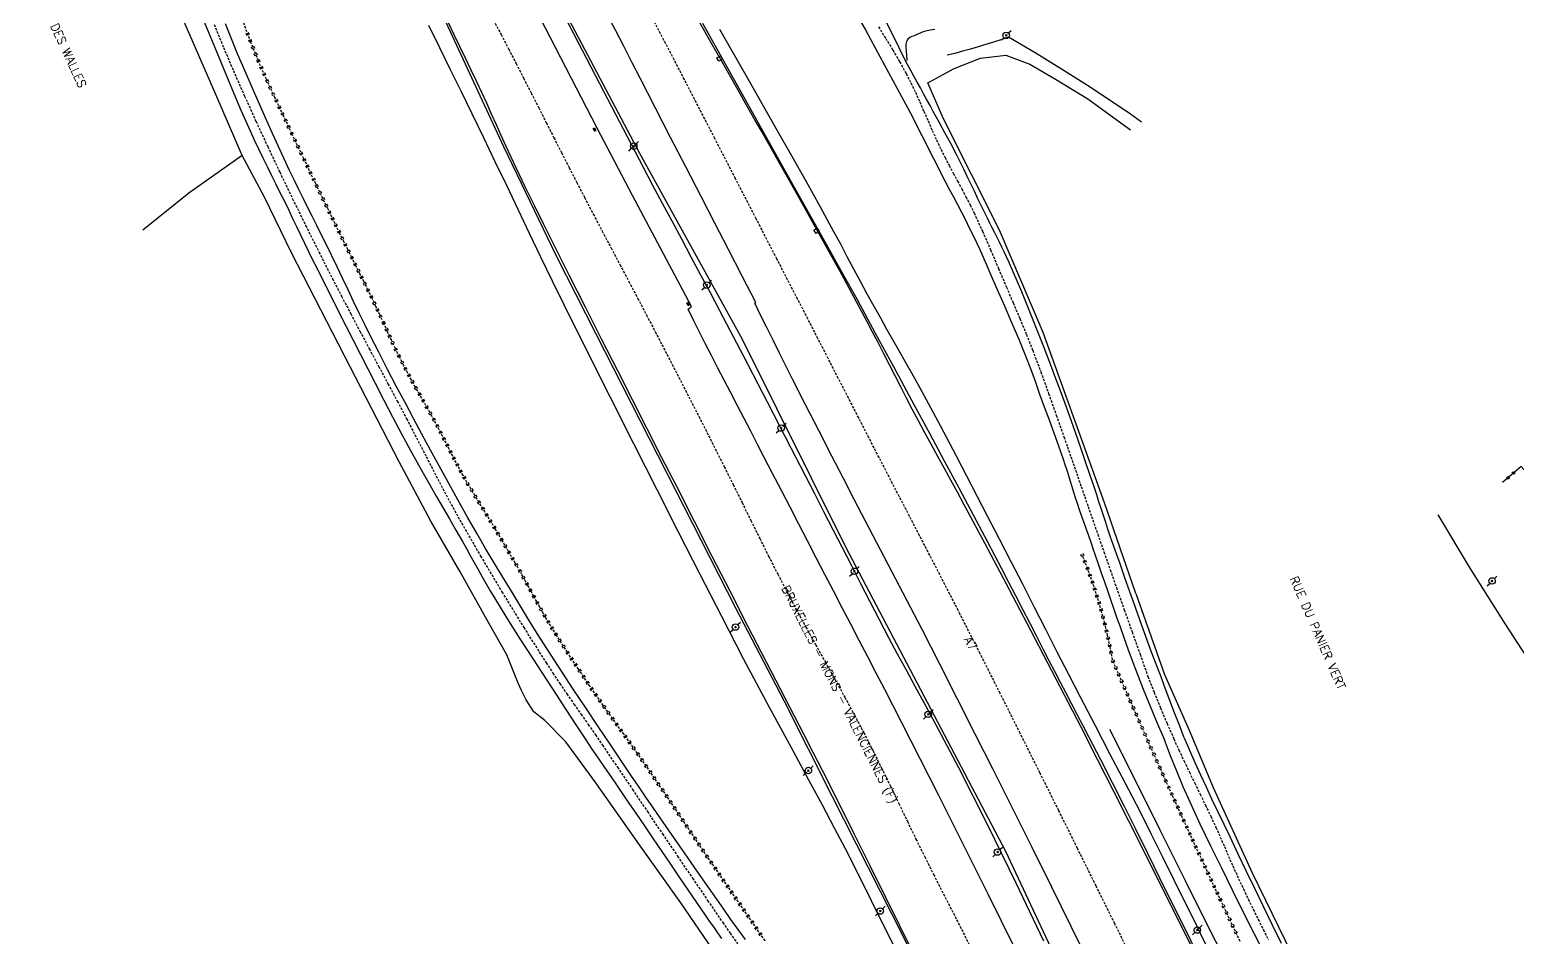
# Model space of a CAD drawing. Header units: millimetres. Extents: x 145000 to 146001, y 142000 to 143001.
# Drawn here: x 145044.3 to 145351.7, y 142352.8 to 142540.2 of the extents above; entities that cross this region are included whole.
import ezdxf
from ezdxf.enums import TextEntityAlignment as Align

# ---------------------------------------------------------------- set-up
doc = ezdxf.new("R2010")
doc.units = ezdxf.units.MM
doc.linetypes.add('DASHED', pattern=[0.75, 0.5, -0.25])
doc.layers.get('0').update_dxf_attribs({"linetype": 'CONTINUOUS'})
for name, color, linetype in [('W0001', 6, 'DASHED'), ('W0008', 7, 'CONTINUOUS'), ('W0010', 4, 'CONTINUOUS'), ('W0071', 7, 'CONTINUOUS'), ('W0211', 2, 'CONTINUOUS'), ('W0220', 5, 'DASHED'), ('W0300', 7, 'CONTINUOUS'), ('W0323', 7, 'CONTINUOUS'), ('W0330', 7, 'CONTINUOUS'), ('W0401', 7, 'CONTINUOUS'), ('W0402', 7, 'CONTINUOUS'), ('W0473', 7, 'CONTINUOUS'), ('W0989', 7, 'CONTINUOUS'), ('W0990', 7, 'CONTINUOUS')]:
    doc.layers.add(name, color=color, linetype=linetype)
doc.styles.get("Standard").update_dxf_attribs({"font": 'romans.shx', "width": 0.85})

# ---------------------------------------------------------------- blocks, each defined once
blk = doc.blocks.new('T473')
for p, q in [((-0.166667, 0.166667), (0.166667, -0.166667)), ((-0.166667, -0.166667), (0.166667, 0.166667)), ((0.500001, 0.500001), (1.000002, 1.000002)), ((-1.000002, -1.000002), (-0.500001, -0.500001))]:
    blk.add_line(p, q)
blk.add_ellipse((0, 0), major_axis=(0.471405, 0.471405), ratio=1, start_param=5.4977871438, end_param=11.780972451)
blk = doc.blocks.new('T401')
for p, q in [((-0.3, 0.3), (0, 0.3)), ((-0.3, -0.25), (-0.3, 0.3)), ((-0.3, 0.15), (0, 0.15)), ((-0.3, 0), (0, 0)), ((0, 0.3), (0, -0.25)), ((-0.3, -0.15), (0, -0.15)), ((-0.3, -0.25), (-0.3, -0.3)), ((-0.3, -0.3), (0, -0.3)), ((0, -0.3), (0, -0.25))]:
    blk.add_line(p, q)
blk = doc.blocks.new('t323o')
at = {"color": 0, "linetype": 'Continuous'}
for radius in [0.25, 0.15]:
    blk.add_circle((0, 0), radius, dxfattribs=at)
blk = doc.blocks.new('t220o')
at = {"color": 0, "linetype": 'Continuous'}
for p, q in [((-0.25, 0.25), (0.25, 0.25)), ((-0.25, -0.25), (0.25, -0.25))]:
    blk.add_line(p, q, dxfattribs=at)

msp = doc.modelspace()

# ---------------------------------------------------------------- linework, layer by layer
at = {"layer": 'W0001'}
for points in [[(145082.38, 142541.31), (145084.33, 142536.55), (145086.35, 142531.8), (145088.66, 142526.54), (145091.04, 142521.29), (145093.47, 142516.08), (145095.93, 142510.87), (145098.59, 142505.34), (145101.3, 142499.82), (145104.05, 142494.32), (145106.83, 142488.85), (145108.71, 142485.21), (145110.61, 142481.58), (145112.52, 142477.96), (145114.45, 142474.35), (145116.38, 142470.74), (145118.31, 142467.13), (145120.24, 142463.52), (145122.16, 142459.9), (145123.53, 142457.28), (145124.88, 142454.66), (145126.23, 142452.03), (145127.58, 142449.41), (145128.94, 142446.79), (145130.32, 142444.18), (145131.72, 142441.58), (145133.16, 142438.99), (145137.46, 142431.52), (145141.87, 142424.12), (145146.38, 142416.77), (145151, 142409.49), (145152.41, 142407.34), (145153.84, 142405.2), (145155.29, 142403.07), (145156.76, 142400.95), (145158.24, 142398.84), (145159.71, 142396.73), (145161.18, 142394.61), (145162.64, 142392.49), (145165.75, 142387.91), (145168.85, 142383.33), (145171.95, 142378.74), (145175.05, 142374.15), (145178.15, 142369.57), (145181.26, 142364.99), (145184.38, 142360.41), (145187.51, 142355.85), (145189.04, 142353.65), (145190.57, 142351.46)], [(145140.13, 142542.23), (145141.68, 142539.25), (145143.24, 142536.26), (145144.78, 142533.27), (145146.32, 142530.27), (145147.9, 142527.19), (145149.47, 142524.11), (145151.04, 142521.02), (145152.61, 142517.94), (145154.18, 142514.86), (145155.76, 142511.77), (145157.34, 142508.7), (145158.93, 142505.62), (145160.75, 142502.14), (145162.57, 142498.66), (145164.41, 142495.19), (145166.25, 142491.72), (145168.09, 142488.25), (145169.92, 142484.78), (145171.75, 142481.31), (145173.57, 142477.83), (145176.69, 142471.8), (145179.8, 142465.76), (145182.89, 142459.72), (145185.96, 142453.67), (145187.82, 142449.98), (145189.66, 142446.29), (145191.49, 142442.59), (145193.31, 142438.89), (145195.14, 142435.19), (145196.99, 142431.5), (145198.86, 142427.82), (145200.76, 142424.15), (145202.7, 142420.49), (145204.68, 142416.85), (145206.69, 142413.23), (145208.71, 142409.62), (145210.73, 142406), (145212.74, 142402.37), (145214.71, 142398.73), (145216.64, 142395.07), (145218.5, 142391.43), (145220.32, 142387.78), (145222.12, 142384.11), (145223.89, 142380.43), (145225.66, 142376.75), (145227.44, 142373.07), (145229.25, 142369.41), (145231.08, 142365.76), (145246.08, 142336.35)], [(145280.74, 142331.09), (145268.53, 142355.59), (145264.69, 142363.37), (145260.83, 142371.15), (145256.97, 142378.93), (145253.09, 142386.69), (145248.98, 142394.93), (145244.85, 142403.15), (145240.71, 142411.37), (145236.54, 142419.58), (145234.47, 142423.62), (145232.38, 142427.67), (145230.29, 142431.7), (145228.2, 142435.74), (145226.1, 142439.77), (145224, 142443.81), (145221.9, 142447.84), (145219.82, 142451.88), (145217.71, 142455.97), (145215.6, 142460.06), (145213.5, 142464.15), (145211.39, 142468.24), (145209.29, 142472.33), (145207.19, 142476.42), (145205.09, 142480.51), (145202.98, 142484.6), (145198.71, 142492.89), (145194.44, 142501.18), (145190.16, 142509.47), (145185.88, 142517.76), (145183.78, 142521.82), (145181.67, 142525.88), (145179.57, 142529.94), (145177.46, 142534.01), (145175.35, 142538.07), (145173.24, 142542.13)], [(145219.68, 142540.83), (145221.18, 142538.45), (145222.65, 142536.05), (145224.07, 142533.63), (145225.42, 142531.16), (145226.41, 142529.25), (145227.33, 142527.31), (145228.22, 142525.35), (145229.08, 142523.38), (145229.94, 142521.41), (145230.8, 142519.44), (145231.68, 142517.48), (145232.61, 142515.54), (145233.43, 142513.88), (145234.29, 142512.24), (145235.16, 142510.6), (145236.04, 142508.97), (145236.92, 142507.34), (145237.78, 142505.71), (145238.63, 142504.06), (145239.44, 142502.39), (145241.2, 142498.6), (145242.87, 142494.77), (145244.51, 142490.93), (145246.14, 142487.08), (145247.52, 142483.83), (145248.91, 142480.58), (145250.26, 142477.32), (145251.57, 142474.03), (145253.25, 142469.58), (145254.86, 142465.11), (145256.45, 142460.62), (145258.03, 142456.13), (145258.75, 142454.08), (145259.47, 142452.03), (145260.18, 142449.98), (145260.89, 142447.92), (145261.6, 142445.87), (145262.31, 142443.81), (145263.02, 142441.76), (145263.74, 142439.7), (145265.02, 142436.03), (145266.3, 142432.37), (145267.59, 142428.7), (145268.87, 142425.03), (145270.49, 142420.44), (145272.12, 142415.85), (145273.75, 142411.26), (145275.38, 142406.67), (145276.65, 142403.42), (145277.97, 142400.19), (145279.33, 142396.98), (145280.73, 142393.78), (145281.78, 142391.48), (145282.85, 142389.19), (145283.95, 142386.91), (145285.05, 142384.63), (145286.17, 142382.36), (145287.27, 142380.08), (145288.36, 142377.8), (145289.43, 142375.51), (145290.03, 142374.18), (145290.61, 142372.86), (145291.19, 142371.53), (145291.77, 142370.19), (145292.34, 142368.86), (145292.92, 142367.53), (145293.52, 142366.21), (145294.12, 142364.89), (145295.12, 142362.77), (145296.13, 142360.66), (145297.16, 142358.56), (145298.19, 142356.47), (145299.23, 142354.37), (145300.28, 142352.28)]]:
    msp.add_lwpolyline(points, dxfattribs=at)
at = {"layer": 'W0008'}
for points in [[(145181.03, 142483.06), (145168.85, 142505.98), (145161.56, 142519.88), (145150.79, 142540.66), (145140.36, 142560.9), (145128.85, 142583.74), (145120.27, 142601.06)], [(145079.74, 142543.16), (145081.13, 142539.86), (145082.52, 142536.55), (145084.32, 142532.23), (145086.1, 142527.91), (145087.91, 142523.6), (145089.8, 142519.32), (145090.65, 142517.47), (145091.53, 142515.63), (145092.43, 142513.8), (145093.33, 142511.98), (145094.24, 142510.16), (145095.15, 142508.33), (145096.06, 142506.51), (145096.96, 142504.68), (145097.79, 142502.98), (145098.61, 142501.27), (145099.43, 142499.56), (145100.26, 142497.85), (145101.08, 142496.14), (145101.91, 142494.43), (145102.74, 142492.73), (145103.58, 142491.03), (145106.56, 142485.06), (145109.57, 142479.1), (145112.6, 142473.16), (145115.65, 142467.23), (145117.46, 142463.74), (145119.27, 142460.26), (145121.1, 142456.79), (145122.97, 142453.33), (145124.28, 142450.97), (145125.61, 142448.62), (145126.95, 142446.27), (145128.3, 142443.93), (145129.65, 142441.59), (145131, 142439.25), (145132.35, 142436.91), (145133.69, 142434.56), (145134.51, 142433.11), (145135.33, 142431.65), (145136.14, 142430.19), (145136.96, 142428.73), (145137.78, 142427.27), (145138.6, 142425.81), (145139.44, 142424.37), (145140.3, 142422.93), (145142.91, 142418.67), (145145.6, 142414.46), (145148.31, 142410.26), (145151.03, 142406.07), (145153.06, 142402.94), (145155.09, 142399.81), (145157.14, 142396.69), (145159.2, 142393.59), (145160.48, 142391.68), (145161.76, 142389.78), (145163.05, 142387.89), (145164.35, 142385.99), (145165.65, 142384.1), (145166.94, 142382.21), (145168.24, 142380.32), (145169.53, 142378.43), (145171.32, 142375.79), (145173.12, 142373.15), (145174.9, 142370.52), (145176.69, 142367.88), (145178.48, 142365.24), (145180.28, 142362.61), (145182.08, 142359.98), (145183.89, 142357.35), (145184.73, 142356.14), (145185.57, 142354.93), (145186.42, 142353.72), (145187.27, 142352.51)], [(145192.18, 142352.32), (145190.7, 142354.41), (145189.21, 142356.5), (145187.73, 142358.59), (145186.25, 142360.69), (145182.98, 142365.37), (145179.71, 142370.05), (145176.45, 142374.75), (145173.2, 142379.45), (145171.64, 142381.72), (145170.09, 142384.01), (145168.54, 142386.29), (145166.99, 142388.58), (145164.39, 142392.44), (145161.79, 142396.31), (145159.2, 142400.18), (145156.62, 142404.06), (145155.08, 142406.38), (145153.55, 142408.71), (145152.02, 142411.04), (145150.52, 142413.38), (145148.82, 142416.09), (145147.13, 142418.8), (145145.47, 142421.53), (145143.81, 142424.26), (145142.02, 142427.2), (145140.25, 142430.15), (145138.49, 142433.11), (145136.75, 142436.09), (145134.75, 142439.59), (145132.77, 142443.11), (145130.81, 142446.64), (145128.86, 142450.17), (145127.09, 142453.42), (145125.32, 142456.68), (145123.57, 142459.95), (145121.84, 142463.22), (145120.03, 142466.64), (145118.24, 142470.07), (145116.46, 142473.51), (145114.71, 142476.96), (145113.53, 142479.34), (145112.37, 142481.72), (145111.21, 142484.11), (145110.07, 142486.5), (145108.92, 142488.89), (145107.78, 142491.28), (145106.62, 142493.67), (145105.46, 142496.05), (145104.53, 142497.94), (145103.59, 142499.82), (145102.65, 142501.7), (145101.71, 142503.58), (145100.76, 142505.46), (145099.83, 142507.35), (145098.9, 142509.23), (145097.99, 142511.13), (145096.78, 142513.68), (145095.59, 142516.25), (145094.42, 142518.82), (145093.26, 142521.39), (145091.73, 142524.85), (145090.21, 142528.32), (145088.72, 142531.79), (145087.24, 142535.27), (145086.39, 142537.32), (145085.55, 142539.37), (145084.71, 142541.43)], [(145226.97, 142349.32), (145224.11, 142355.16), (145221.23, 142361), (145217.97, 142367.57), (145214.69, 142374.14), (145211.4, 142380.71), (145208.09, 142387.26), (145206.18, 142390.99), (145204.27, 142394.72), (145202.35, 142398.45), (145200.42, 142402.17), (145198.49, 142405.89), (145196.56, 142409.61), (145194.64, 142413.33), (145192.72, 142417.06), (145189.03, 142424.26), (145185.35, 142431.47), (145181.67, 142438.68), (145177.99, 142445.88), (145174.94, 142451.85), (145171.88, 142457.82), (145168.83, 142463.79), (145165.79, 142469.76), (145162.45, 142476.35), (145159.11, 142482.94), (145155.78, 142489.53), (145152.47, 142496.13), (145150.53, 142500.02), (145148.6, 142503.91), (145146.68, 142507.8), (145144.79, 142511.72), (145143.75, 142513.93), (145142.73, 142516.14), (145141.72, 142518.36), (145140.72, 142520.59), (145139.72, 142522.81), (145138.72, 142525.04), (145137.7, 142527.25), (145136.67, 142529.47), (145135.51, 142531.91), (145134.35, 142534.35), (145133.17, 142536.78), (145131.99, 142539.21), (145130.8, 142541.64)], [(145194.35, 142483.91), (145191.53, 142489.37), (145188.7, 142494.84), (145185.88, 142500.3), (145183.05, 142505.76), (145179.89, 142511.89), (145176.73, 142518.01), (145173.57, 142524.14), (145170.41, 142530.26), (145168.72, 142533.55), (145167.03, 142536.83), (145165.34, 142540.11), (145163.65, 142543.4)], [(145268.35, 142382.9), (145264.97, 142389.54), (145261.58, 142396.17), (145258.17, 142402.79), (145254.73, 142409.39), (145250.41, 142417.63), (145246.07, 142425.85), (145241.71, 142434.06), (145237.32, 142442.26), (145236, 142444.72), (145234.66, 142447.17), (145233.32, 142449.62), (145231.98, 142452.07), (145230.64, 142454.52), (145229.3, 142456.97), (145227.98, 142459.43), (145226.66, 142461.89), (145225.46, 142464.17), (145224.28, 142466.46), (145223.11, 142468.75), (145221.94, 142471.04), (145220.77, 142473.33), (145219.6, 142475.62), (145218.41, 142477.9), (145217.21, 142480.18), (145214.67, 142484.92), (145212.09, 142489.65), (145209.49, 142494.37), (145206.88, 142499.07), (145204.33, 142503.65), (145201.76, 142508.22), (145199.17, 142512.78), (145196.59, 142517.35), (145195.42, 142519.42), (145194.24, 142521.5), (145193.06, 142523.57), (145191.88, 142525.65), (145190.7, 142527.72), (145189.52, 142529.79), (145188.34, 142531.87), (145187.17, 142533.95), (145184.52, 142538.62), (145181.87, 142543.29)], [(145215.93, 142542.09), (145216.98, 142540.19), (145218.02, 142538.29), (145219.07, 142536.39), (145220.87, 142533.08), (145222.68, 142529.77), (145224.47, 142526.46), (145226.23, 142523.13), (145227.05, 142521.55), (145227.86, 142519.97), (145228.66, 142518.38), (145229.46, 142516.8), (145230.26, 142515.21), (145231.06, 142513.62), (145231.86, 142512.03), (145232.67, 142510.45), (145233.49, 142508.86), (145234.33, 142507.28), (145235.17, 142505.7), (145236, 142504.11), (145236.84, 142502.53), (145237.66, 142500.94), (145238.47, 142499.34), (145239.26, 142497.73), (145240.55, 142494.98), (145241.79, 142492.19), (145243, 142489.4), (145244.21, 142486.61), (145245.71, 142483.19), (145247.21, 142479.76), (145248.68, 142476.33), (145250.1, 142472.86), (145251.1, 142470.25), (145252.06, 142467.62), (145253, 142464.99), (145253.95, 142462.35), (145254.94, 142459.66), (145255.94, 142456.97), (145256.92, 142454.27), (145257.87, 142451.57), (145258.24, 142450.43), (145258.61, 142449.3), (145258.96, 142448.16), (145259.31, 142447.02), (145259.66, 142445.88), (145260.01, 142444.74), (145260.37, 142443.61), (145260.74, 142442.47), (145261.2, 142441.12), (145261.66, 142439.78), (145262.13, 142438.43), (145262.6, 142437.09), (145263.07, 142435.75), (145263.55, 142434.4), (145264.02, 142433.06), (145264.49, 142431.72), (145265.12, 142429.89), (145265.75, 142428.06), (145266.38, 142426.23), (145267, 142424.4), (145267.63, 142422.57), (145268.27, 142420.74), (145268.9, 142418.92), (145269.55, 142417.09), (145270.39, 142414.71), (145271.24, 142412.34), (145272.11, 142409.97), (145273, 142407.61), (145274.4, 142404.07), (145275.84, 142400.54), (145277.31, 142397.03), (145278.82, 142393.54)], [(145282.89, 142394.01), (145281.9, 142396.57), (145280.91, 142399.12), (145279.93, 142401.68), (145278.96, 142404.24), (145277.95, 142406.91), (145276.95, 142409.57), (145275.95, 142412.24), (145274.97, 142414.91), (145274.13, 142417.21), (145273.3, 142419.52), (145272.48, 142421.84), (145271.66, 142424.15), (145270.64, 142427.02), (145269.62, 142429.89), (145268.6, 142432.76), (145267.61, 142435.64), (145267.13, 142437.05), (145266.66, 142438.48), (145266.19, 142439.9), (145265.73, 142441.32), (145265.26, 142442.75), (145264.8, 142444.17), (145264.33, 142445.59), (145263.85, 142447.01), (145262.71, 142450.35), (145261.56, 142453.69), (145260.4, 142457.02), (145259.22, 142460.35), (145258.26, 142463.01), (145257.29, 142465.67), (145256.31, 142468.33), (145255.31, 142470.97), (145253.85, 142474.77), (145252.37, 142478.56), (145250.85, 142482.34), (145249.3, 142486.1), (145248.42, 142488.17), (145247.52, 142490.24), (145246.61, 142492.3), (145245.66, 142494.34), (145245.19, 142495.34), (145244.71, 142496.34), (145244.22, 142497.33), (145243.72, 142498.32), (145243.22, 142499.31), (145242.72, 142500.3), (145242.23, 142501.29), (145241.74, 142502.28), (145240.99, 142503.81), (145240.26, 142505.33), (145239.52, 142506.86), (145238.79, 142508.39), (145238.05, 142509.92), (145237.3, 142511.44), (145236.55, 142512.96), (145235.79, 142514.48), (145234.62, 142516.71), (145233.43, 142518.93), (145232.23, 142521.14), (145231.03, 142523.35), (145230.37, 142524.57), (145229.7, 142525.78), (145229.02, 142526.99), (145228.35, 142528.2), (145227.68, 142529.41), (145227.01, 142530.63), (145226.35, 142531.84), (145225.7, 142533.07), (145224.82, 142534.77), (145223.96, 142536.49), (145223.12, 142538.21), (145222.28, 142539.93), (145221.44, 142541.66)], [(145180.36, 142482.49), (145181.03, 142483.06)], [(145194.13, 142483.75), (145194.37, 142483.93)], [(145262.05, 142349.86), (145259.52, 142355.03), (145255.49, 142363.17), (145251.45, 142371.31), (145247.38, 142379.44), (145243.31, 142387.56), (145239.68, 142394.77), (145236.04, 142401.97), (145232.38, 142409.17), (145228.7, 142416.35), (145226.39, 142420.84), (145224.06, 142425.31), (145221.72, 142429.79), (145219.38, 142434.26), (145217.04, 142438.72), (145214.7, 142443.2), (145212.37, 142447.67), (145210.06, 142452.16), (145207.34, 142457.46), (145204.63, 142462.77), (145201.94, 142468.09), (145199.26, 142473.41), (145197.97, 142475.99), (145196.68, 142478.57), (145195.4, 142481.15), (145194.13, 142483.73)], [(145247.82, 142350.7), (145245.14, 142356.13), (145242.45, 142361.55), (145239.74, 142366.96), (145235.95, 142374.53), (145232.15, 142382.1), (145228.33, 142389.66), (145224.48, 142397.2), (145222.74, 142400.59), (145220.99, 142403.97), (145219.24, 142407.35), (145217.48, 142410.72), (145215.71, 142414.09), (145213.95, 142417.47), (145212.19, 142420.84), (145210.44, 142424.22), (145208.63, 142427.7), (145206.83, 142431.17), (145205.03, 142434.65), (145203.23, 142438.13), (145201.42, 142441.61), (145199.62, 142445.09), (145197.82, 142448.57), (145196.02, 142452.04), (145194.65, 142454.68), (145193.28, 142457.31), (145191.91, 142459.94), (145190.54, 142462.57), (145189.17, 142465.21), (145187.81, 142467.84), (145186.45, 142470.48), (145185.09, 142473.12), (145183.9, 142475.46), (145182.71, 142477.8), (145181.53, 142480.14), (145180.35, 142482.49)], [(145282.89, 142394.01), (145283.99, 142391.46), (145285.1, 142388.91), (145286.24, 142386.37), (145287.39, 142383.84), (145288.59, 142381.27), (145289.82, 142378.7), (145291.06, 142376.14), (145292.29, 142373.58), (145294, 142370.02), (145295.71, 142366.47), (145297.42, 142362.91), (145299.14, 142359.36), (145301.02, 142355.48), (145302.9, 142351.6)], [(145298.57, 142351.15), (145297.42, 142353.42), (145296.27, 142355.7), (145295.13, 142357.97), (145293.99, 142360.25), (145292.86, 142362.54), (145290.63, 142367.06), (145288.39, 142371.58), (145286.19, 142376.13), (145284.08, 142380.71), (145282.69, 142383.89), (145281.35, 142387.09), (145280.06, 142390.3), (145278.82, 142393.54)], [(145268.29, 142382.99), (145271.37, 142376.86), (145274.45, 142370.72), (145277.53, 142364.57), (145280.6, 142358.43), (145284.58, 142350.44)]]:
    msp.add_lwpolyline(points, dxfattribs=at)
at = {"layer": 'W0010'}
for points in [[(145153.05, 142546.42), (145162.02, 142529.12), (145171.05, 142511.86), (145173, 142508.14), (145174.98, 142504.44), (145176.96, 142500.74), (145178.95, 142497.04), (145180.94, 142493.34), (145182.92, 142489.64), (145184.9, 142485.94), (145186.86, 142482.23), (145191.79, 142472.8), (145196.69, 142463.35), (145201.56, 142453.89), (145206.45, 142444.43), (145208.36, 142440.72), (145210.27, 142437), (145212.18, 142433.28), (145214.09, 142429.56), (145216, 142425.85), (145217.92, 142422.13), (145219.84, 142418.42), (145221.78, 142414.72), (145223.57, 142411.36), (145225.39, 142408), (145227.21, 142404.66), (145229.05, 142401.31), (145230.87, 142397.97), (145232.68, 142394.61), (145234.47, 142391.24), (145236.23, 142387.86), (145242.21, 142375.99), (145248.07, 142364.06), (145253.8, 142352.07)], [(145129.35, 142543.74), (145142.2, 142516.13), (145153.1, 142493.53), (145161.18, 142477.54), (145175.91, 142448.82), (145190.18, 142420.69), (145200.12, 142401.68), (145210.13, 142381.87), (145224.94, 142352.66), (145239.75, 142321.82), (145251.11, 142297.95), (145273.84, 142249.2)], [(145272.87, 142375.15), (145270.46, 142379.92), (145268.05, 142384.68), (145265.62, 142389.44), (145263.18, 142394.19), (145262.02, 142396.44), (145260.85, 142398.69), (145259.69, 142400.94), (145258.51, 142403.18), (145257.34, 142405.43), (145256.17, 142407.67), (145255, 142409.92), (145253.83, 142412.17), (145252.39, 142414.95), (145250.95, 142417.73), (145249.51, 142420.52), (145248.08, 142423.3), (145246.64, 142426.08), (145245.2, 142428.86), (145243.75, 142431.64), (145242.3, 142434.42), (145239.33, 142440), (145236.35, 142445.58), (145233.35, 142451.15), (145230.35, 142456.72), (145226.61, 142463.66), (145222.87, 142470.6), (145219.11, 142477.52), (145215.33, 142484.44), (145211.65, 142491.09), (145207.94, 142497.72), (145204.22, 142504.35), (145200.5, 142510.98), (145183.37, 142541.51)], [(145286.93, 142346.61), (145282.84, 142354.92), (145280.34, 142359.98), (145277.85, 142365.03), (145275.36, 142370.09), (145272.87, 142375.15)]]:
    msp.add_lwpolyline(points, dxfattribs=at)
at = {"layer": 'W0071'}
msp.add_lwpolyline([(145231.35, 142540.3), (145230.4, 142540.17), (145229.46, 142539.96), (145228.94, 142539.8), (145228.44, 142539.6), (145227.95, 142539.38), (145227.46, 142539.15), (145227.04, 142538.98), (145226.59, 142538.81), (145226.16, 142538.6), (145225.79, 142538.29), (145225.63, 142538.06), (145225.51, 142537.81), (145225.43, 142537.55), (145225.38, 142537.28), (145225.34, 142536.86), (145225.36, 142536.44), (145225.41, 142536.02), (145225.44, 142535.61), (145225.46, 142535.17), (145225.49, 142534.74), (145225.52, 142534.3), (145225.56, 142533.87)], dxfattribs=at)
at = {"layer": 'W0211'}
for points in [[(145223.14, 142350.51), (145218.28, 142360.35), (145213.33, 142370.14), (145210.7, 142375.2), (145208.03, 142380.23), (145205.33, 142385.25), (145202.61, 142390.26), (145199.89, 142395.26), (145197.17, 142400.27), (145194.48, 142405.29), (145191.82, 142410.33), (145187.3, 142419.03), (145182.84, 142427.74), (145178.39, 142436.47), (145173.96, 142445.2), (145169.12, 142454.74), (145164.29, 142464.27), (145159.48, 142473.82), (145154.73, 142483.39), (145152.32, 142488.31), (145149.94, 142493.23), (145147.56, 142498.16), (145145.2, 142503.1), (145142.85, 142508.03), (145140.49, 142512.97), (145138.12, 142517.9), (145135.73, 142522.83), (145133.5, 142527.4), (145131.26, 142531.96), (145129, 142536.52), (145126.75, 142541.08)], [(145186.84, 142540.32), (145189.86, 142535.05), (145192.87, 142529.77), (145195.87, 142524.49), (145198.83, 142519.29), (145201.78, 142514.1), (145204.72, 142508.89), (145207.64, 142503.67), (145209.04, 142501.11), (145210.43, 142498.55), (145211.81, 142495.99), (145213.18, 142493.42), (145214.56, 142490.85), (145215.94, 142488.28), (145217.32, 142485.72), (145218.72, 142483.17), (145220.01, 142480.86), (145221.31, 142478.55), (145222.61, 142476.26), (145223.92, 142473.96), (145225.23, 142471.67), (145226.53, 142469.37), (145227.82, 142467.06), (145229.09, 142464.74), (145232.44, 142458.52), (145235.73, 142452.26), (145238.99, 142445.99), (145242.25, 142439.72), (145244.66, 142435.07), (145247.05, 142430.41), (145249.44, 142425.76), (145251.82, 142421.1), (145254.2, 142416.43), (145256.59, 142411.77), (145258.98, 142407.12), (145261.38, 142402.46), (145264.45, 142396.55), (145267.52, 142390.64), (145270.61, 142384.74), (145273.7, 142378.84)], [(145273.7, 142378.84), (145276.06, 142374.11), (145278.41, 142369.38), (145280.76, 142364.64), (145283.11, 142359.9), (145284.65, 142356.78), (145286.19, 142353.65), (145287.73, 142350.52)]]:
    msp.add_lwpolyline(points, dxfattribs=at)
at = {"layer": 'W0220'}
for points in [[(145196.25, 142352.09), (145184.73, 142368.86), (145183.05, 142371.34), (145181.37, 142373.83), (145179.69, 142376.33), (145178.02, 142378.82), (145176.35, 142381.32), (145174.67, 142383.81), (145172.99, 142386.3), (145171.29, 142388.77), (145169.89, 142390.77), (145168.49, 142392.75), (145167.07, 142394.73), (145165.65, 142396.71), (145164.23, 142398.69), (145162.82, 142400.67), (145161.42, 142402.67), (145160.05, 142404.68), (145157.71, 142408.17), (145155.4, 142411.68), (145153.14, 142415.22), (145150.94, 142418.8), (145150.29, 142419.9), (145149.67, 142421), (145149.05, 142422.12), (145148.44, 142423.24), (145147.84, 142424.36), (145147.23, 142425.47), (145146.62, 142426.59), (145146, 142427.7), (145144.63, 142430.08), (145143.25, 142432.44), (145141.86, 142434.81), (145140.46, 142437.17), (145139.64, 142438.54), (145138.8, 142439.91), (145137.96, 142441.28), (145137.12, 142442.64), (145136.28, 142444.01), (145135.46, 142445.39), (145134.64, 142446.77), (145133.85, 142448.16), (145133.11, 142449.5), (145132.39, 142450.84), (145131.69, 142452.2), (145131, 142453.55), (145130.31, 142454.91), (145129.61, 142456.27), (145128.91, 142457.62), (145128.19, 142458.97), (145127.37, 142460.47), (145126.54, 142461.96), (145125.69, 142463.45), (145124.84, 142464.93), (145124, 142466.42), (145123.16, 142467.91), (145122.35, 142469.41), (145121.55, 142470.93), (145120.69, 142472.65), (145119.86, 142474.38), (145119.04, 142476.12), (145118.24, 142477.86), (145117.44, 142479.61), (145116.64, 142481.35), (145115.82, 142483.09), (145115, 142484.83), (145114.18, 142486.5), (145113.36, 142488.17), (145112.52, 142489.83), (145111.69, 142491.49), (145110.85, 142493.16), (145110.02, 142494.82), (145109.19, 142496.48), (145108.37, 142498.15), (145105.87, 142503.28), (145103.39, 142508.41), (145100.93, 142513.56), (145098.49, 142518.71), (145096.71, 142522.47), (145094.93, 142526.23), (145093.19, 142530), (145091.53, 142533.81), (145089.97, 142537.67), (145088.49, 142541.56)], [(145268.05, 142410.12), (145267.59, 142412.64), (145267.06, 142415.14), (145266.47, 142417.63), (145265.81, 142420.1), (145264.94, 142423.04), (145263.99, 142425.96), (145262.95, 142428.85), (145261.85, 142431.71)], [(145294.43, 142351.95), (145290.53, 142360.22), (145286.67, 142368.51), (145282.85, 142376.81), (145279.08, 142385.11), (145275.36, 142393.42), (145271.68, 142401.75), (145268.04, 142410.11)]]:
    msp.add_lwpolyline(points, dxfattribs=at)
at = {"layer": 'W0300'}
for points in [[(145125.07, 142600.11), (145140.52, 142571.04), (145170.31, 142514.73), (145191.55, 142476.35), (145212.91, 142433.42), (145245.97, 142370.57), (145260.45, 142339.59)], [(145246.55, 142538.68), (145245, 142538.15), (145243.44, 142537.65), (145241.87, 142537.15), (145240.3, 142536.68), (145238.7, 142536.22), (145237.09, 142535.78), (145235.48, 142535.35), (145233.87, 142534.95)], [(145274.05, 142521.17), (145271.78, 142522.77), (145268.21, 142525.2), (145262.88, 142528.7), (145257.49, 142532.12), (145252.05, 142535.44), (145246.55, 142538.68)], [(145267.45, 142395.8), (145272.65, 142385.38), (145277.86, 142374.97), (145283.07, 142364.55), (145288.28, 142354.14), (145290.36, 142350.01)]]:
    msp.add_lwpolyline(points, dxfattribs=at)
at = {"layer": 'W0323'}
msp.add_lwpolyline([(145355.63, 142446.52), (145352.5, 142450.02), (145348.69, 142446.7)], dxfattribs=at)
at = {"layer": 'W0330'}
for points in [[(145088.2, 142514.26), (145082.72, 142526.86), (145075.72, 142542.94), (145070.67, 142554.91), (145065.62, 142566.7), (145061.62, 142576.39), (145059.73, 142581.15), (145057.82, 142586.69)], [(145272.89, 142423.79), (145266.4, 142442.5), (145253.76, 142477.72), (145244.7, 142498.81), (145233.14, 142521.8), (145229.89, 142529.3), (145235.36, 142532.24), (145240.75, 142534.35), (145246.02, 142534.98), (145250.95, 142533.11), (145256.31, 142530.01), (145262.97, 142525.94), (145271.79, 142519.58)], [(145088.2, 142514.26), (145077.18, 142506.45), (145067.67, 142498.82)], [(145186.3, 142349.06), (145178.87, 142359.91), (145170.27, 142371.88), (145161.26, 142384.68), (145155.05, 142393.19), (145150.72, 142397.55), (145148.47, 142399.39), (145146.89, 142401.83), (145145.93, 142403.73), (145145.25, 142405.28), (145142.88, 142411.15), (145139.09, 142417.81), (145133.23, 142428.28), (145127.16, 142438.73), (145120.63, 142450.99), (145109.31, 142472.85), (145098.36, 142494.17), (145092.76, 142505.63), (145088.2, 142514.26)], [(145388.19, 142352.89), (145380.22, 142368.76), (145373.89, 142379.12), (145366.97, 142390.07), (145357.2, 142405.27), (145349.28, 142417.47), (145341.98, 142429.03), (145335.49, 142439.83), (145335.36, 142440.03)], [(145272.89, 142423.79), (145278.8, 142407.1), (145283.9, 142395.59), (145288.89, 142383.73), (145296.96, 142366.12), (145305.1, 142349.34), (145314.39, 142330.22), (145322.68, 142313.58), (145329.93, 142298.05), (145337.82, 142281.91), (145343.36, 142271.77), (145347.7, 142265.01)]]:
    msp.add_lwpolyline(points, dxfattribs=at)
at = {"layer": 'W0402'}
for points in [[(145187.44, 142534.15), (145186.68, 142533.72), (145186.3, 142534.4), (145187.05, 142534.83)], [(145207.46, 142498.65), (145206.81, 142498.18), (145206.36, 142498.82), (145207.02, 142499.28)]]:
    msp.add_lwpolyline(points, close=True, dxfattribs=at)

# ---------------------------------------------------------------- block references
at = {"layer": 'W0220'}
for p, rotation in [((145089.35, 142539.31), 110.8354657443841), ((145089.88, 142537.91), 110.8354657443841), ((145090.44, 142536.51), 112.0615920272764), ((145091, 142535.12), 112.0615920272764), ((145091.57, 142533.74), 113.5346880099431), ((145092.17, 142532.36), 113.5346880099431), ((145092.76, 142530.98), 113.5346880099431), ((145093.37, 142529.61), 114.7251734738667), ((145094, 142528.25), 114.7251734738667), ((145094.63, 142526.89), 114.7251734738667), ((145095.26, 142525.53), 115.3214515334491), ((145095.9, 142524.17), 115.3214515334491), ((145096.54, 142522.82), 115.3214515334491), ((145097.19, 142521.46), 115.3231483172574), ((145097.83, 142520.11), 115.3231483172574), ((145098.47, 142518.75), 115.3231483172574), ((145099.11, 142517.39), 115.3346887423292), ((145099.75, 142516.04), 115.3346887423292), ((145100.39, 142514.68), 115.3346887423292), ((145101.04, 142513.33), 115.5869762145983), ((145101.68, 142511.97), 115.5869762145983), ((145102.33, 142510.62), 115.5869762145983), ((145102.98, 142509.27), 115.5869762145983), ((145103.63, 142507.92), 115.8015673690908), ((145104.28, 142506.57), 115.8015673690908), ((145104.94, 142505.22), 115.8015673690908), ((145105.59, 142503.87), 115.8015673690908), ((145106.24, 142502.52), 115.9784616627833), ((145106.9, 142501.17), 115.9784616627833), ((145107.56, 142499.82), 115.9784616627833), ((145108.22, 142498.47), 115.9784616627833), ((145108.88, 142497.12), 116.203109624976), ((145109.54, 142495.78), 116.4553317778835), ((145110.21, 142494.44), 116.6211384056715), ((145110.88, 142493.1), 116.7005273104659), ((145111.56, 142491.76), 116.7005273104659), ((145112.23, 142490.42), 116.6744151116343), ((145112.9, 142489.08), 116.542803790116), ((145113.57, 142487.73), 116.3247800195014), ((145114.24, 142486.39), 116.0203466923375), ((145114.89, 142485.04), 116.0203466923375), ((145115.54, 142483.69), 115.5323905070417), ((145116.18, 142482.33), 114.9871853592945), ((145116.81, 142480.97), 114.660428601369), ((145117.44, 142479.61), 114.5521479182294), ((145118.06, 142478.24), 114.5521479182294), ((145118.69, 142476.88), 114.7145212771394), ((145119.32, 142475.52), 115.1474687491434), ((145119.96, 142474.16), 115.7986800112885), ((145120.61, 142472.81), 115.7986800112885), ((145121.28, 142471.47), 116.6681000030473), ((145121.97, 142470.14), 117.6421139809311), ((145122.68, 142468.81), 118.5333042316007), ((145123.4, 142467.5), 119.190185842852), ((145124.13, 142466.19), 119.6126947762479), ((145124.87, 142464.88), 119.7596888963379), ((145125.62, 142463.58), 119.7596888963379), ((145126.36, 142462.28), 119.6310893235336), ((145127.09, 142460.97), 119.267906467431), ((145127.82, 142459.66), 118.6701758085356), ((145128.53, 142458.34), 117.9944730381735), ((145129.23, 142457.01), 117.4267315630318), ((145129.92, 142455.68), 117.0733381840533), ((145130.6, 142454.34), 116.9343217345746), ((145131.28, 142453), 117.059321086478), ((145131.96, 142451.67), 117.4482773608786), ((145132.66, 142450.34), 118.0514540763235), ((145133.37, 142449.02), 118.868802105751), ((145134.1, 142447.71), 119.7419570321353), ((145134.85, 142446.41), 120.5045425835692), ((145135.62, 142445.12), 121.0795949328568), ((145136.39, 142443.84), 121.4670781678009), ((145137.18, 142442.56), 121.6362704788085), ((145137.96, 142441.28), 121.6362704788085), ((145138.75, 142440), 121.587114310258), ((145139.53, 142438.72), 121.3502351740778), ((145140.3, 142437.44), 120.9256478881439), ((145141.07, 142436.15), 120.629525556609), ((145141.83, 142434.86), 120.629525556609), ((145142.59, 142433.56), 120.4930686619772), ((145143.35, 142432.27), 120.2442352514538), ((145144.11, 142430.97), 120.2442352514538), ((145261.85, 142431.71), 111.1877691402461), ((145262.39, 142430.31), 111.1877691402461), ((145144.86, 142429.68), 119.8830309014496), ((145145.61, 142428.38), 119.8830309014496), ((145146.35, 142427.07), 119.3523810932792), ((145262.93, 142428.91), 111.1877691402461), ((145263.44, 142427.5), 109.6330829129605), ((145147.08, 142425.76), 118.7907730669857), ((145147.79, 142424.44), 118.4511391852121), ((145263.94, 142426.08), 109.6330829129605), ((145264.41, 142424.66), 108.0784020841924), ((145148.51, 142423.12), 118.4905135354525), ((145149.22, 142421.81), 118.9220726386379), ((145264.87, 142423.23), 108.0784020841924), ((145265.31, 142421.8), 106.5237266542678), ((145149.95, 142420.5), 119.5754239450339), ((145150.71, 142419.2), 120.4505104126754), ((145151.48, 142417.91), 121.5199129393955), ((145265.73, 142420.36), 106.5237266542678), ((145266.13, 142418.91), 104.9690519496887), ((145152.27, 142416.64), 121.5199129393955), ((145153.05, 142415.36), 121.5199129393955), ((145266.51, 142417.46), 103.4143763853691), ((145266.86, 142416), 103.4143763853691), ((145153.86, 142414.09), 122.5754210714451), ((145154.66, 142412.83), 122.5754210714451), ((145267.19, 142414.54), 101.859702386317), ((145267.5, 142413.07), 101.859702386317), ((145155.47, 142411.56), 123.3499300389128), ((145156.3, 142410.31), 123.3499300389128), ((145157.12, 142409.06), 123.3499300389128), ((145267.78, 142411.6), 100.3050299546979), ((145268.2, 142409.75), 113.5401749440772), ((145157.95, 142407.81), 123.8433312281674), ((145158.78, 142406.56), 123.8433312281674), ((145268.8, 142408.38), 113.5401749440772), ((145269.39, 142407), 113.5401749440772), ((145269.99, 142405.63), 113.5401749440772), ((145159.62, 142405.32), 123.8433312281674), ((145160.46, 142404.07), 124.3622099154921), ((145161.31, 142402.84), 124.3622099154921), ((145270.59, 142404.25), 113.5401749440772), ((145271.19, 142402.88), 113.5401749440772), ((145162.17, 142401.61), 124.9557168625872), ((145163.03, 142400.38), 125.3866597502683), ((145271.79, 142401.5), 113.8294873319577), ((145272.4, 142400.13), 113.8294873319577), ((145163.9, 142399.15), 125.3866597502683), ((145164.77, 142397.93), 125.6550183554589), ((145165.64, 142396.72), 125.6550183554589), ((145273, 142398.76), 113.8294873319577), ((145273.61, 142397.38), 113.8294873319577), ((145166.52, 142395.5), 125.7308406851447), ((145167.39, 142394.28), 125.6141070091754), ((145274.22, 142396.01), 113.8294873319577), ((145274.82, 142394.64), 113.8294873319577), ((145275.43, 142393.27), 114.1188004850189), ((145168.27, 142393.06), 125.6141070091754), ((145169.14, 142391.84), 125.3347364012302), ((145170, 142390.61), 124.8927419801674), ((145276.04, 142391.9), 114.1188004850189), ((145276.66, 142390.53), 114.1188004850189), ((145170.86, 142389.38), 124.8927419801674), ((145171.71, 142388.15), 124.4709279319186), ((145277.27, 142389.16), 114.1188004850189), ((145277.88, 142387.79), 114.1188004850189), ((145172.56, 142386.91), 124.4709279319186), ((145173.41, 142385.67), 124.1710897245211), ((145174.25, 142384.43), 124.1710897245211), ((145278.49, 142386.42), 114.1188004850189), ((145279.11, 142385.05), 114.4081144025142), ((145175.09, 142383.19), 123.954387893288), ((145175.93, 142381.95), 123.954387893288), ((145279.73, 142383.69), 114.4081144025142), ((145280.35, 142382.32), 114.4081144025142), ((145280.97, 142380.96), 114.4081144025142), ((145176.77, 142380.7), 123.8208250978074), ((145177.6, 142379.45), 123.8208250978074), ((145178.43, 142378.21), 123.7859763125261), ((145281.59, 142379.59), 114.4081144025142), ((145282.21, 142378.22), 114.4081144025142), ((145179.27, 142376.96), 123.7859763125261), ((145180.1, 142375.71), 123.8498439157155), ((145282.83, 142376.86), 114.4081144025142), ((145283.45, 142375.5), 114.696955965018), ((145180.94, 142374.47), 123.8498439157155), ((145181.78, 142373.22), 123.9968568997893), ((145182.61, 142371.98), 123.9968568997893), ((145284.08, 142374.13), 114.696955965018), ((145284.71, 142372.77), 114.696955965018), ((145183.46, 142370.74), 124.2270134592408), ((145184.3, 142369.5), 124.2270134592408), ((145285.33, 142371.41), 114.696955965018), ((145285.96, 142370.04), 114.696955965018), ((145286.59, 142368.68), 114.696955965018), ((145185.15, 142368.26), 124.4685025878444), ((145185.99, 142367.02), 124.4685025878444), ((145186.84, 142365.79), 124.4685025878444), ((145287.22, 142367.32), 114.9858114782404), ((145287.85, 142365.96), 114.9858114782404), ((145187.69, 142364.55), 124.4685025878444), ((145188.54, 142363.31), 124.4685025878444), ((145288.49, 142364.6), 114.9858114782404), ((145289.12, 142363.24), 114.9858114782404), ((145189.39, 142362.08), 124.4685025878444), ((145190.24, 142360.84), 124.4685025878444), ((145191.09, 142359.6), 124.4685025878444), ((145289.75, 142361.88), 114.9858114782404), ((145290.39, 142360.52), 114.9858114782404), ((145191.94, 142358.37), 124.4685025878444), ((145192.79, 142357.13), 124.4685025878444), ((145291.03, 142359.17), 115.2758418011594), ((145291.67, 142357.81), 115.2758418011594), ((145292.31, 142356.45), 115.2758418011594), ((145193.64, 142355.89), 124.4685025878444), ((145194.48, 142354.66), 124.4685025878444), ((145195.33, 142353.42), 124.4685025878444), ((145292.95, 142355.1), 115.2758418011594), ((145293.59, 142353.74), 115.2758418011594)]:
    msp.add_blockref('t220o', p, dxfattribs=dict(at, rotation=rotation))
at = {"layer": 'W0323', "rotation": 221.0985987165397}
for p in [(145350.95, 142448.67), (145349.82, 142447.68)]:
    msp.add_blockref('t323o', p, dxfattribs=at)
at = {"layer": 'W0401'}
for p, rotation in [((145161.14, 142519.72), 27.40257232839509), ((145180.48, 142483.67), 27.98917629507246)]:
    msp.add_blockref('T401', p, dxfattribs=dict(at, rotation=rotation))
at = {"layer": 'W0473'}
for p in [(145246.09, 142539.06), (145169.11, 142516.18), (145184.21, 142487.51), (145199.58, 142457.97), (145214.72, 142428.39), (145346.52, 142426.39), (145190.14, 142416.87), (145229.97, 142398.84), (145205.2, 142387.23), (145244.3, 142370.39), (145220.06, 142358.22), (145285.59, 142354.29)]:
    msp.add_blockref('T473', p, dxfattribs=at)

# ---------------------------------------------------------------- texts
at = {"layer": 'W0989'}
for s, rotation, p in [('HAMEAU DES WALLES', 294.6826, (145050.11, 142539.65)), ('BRUXELLES - MONS - VALENCIENNES (F)   ', 296.8017, (145212.48, 142401.38))]:
    msp.add_text(s, height=1.75, rotation=rotation, dxfattribs=at).set_placement(p, align=Align.MIDDLE_CENTER)
msp.add_text('RUE DU PANIER VERT   ', height=1.75, rotation=293.4647, dxfattribs=at).set_placement((145304.69, 142426.9))
at = {"layer": 'W0990'}
msp.add_text('A7   ', height=1.75, rotation=299.9448, dxfattribs=at).set_placement((145239.64, 142411.94), align=Align.MIDDLE_CENTER)

doc.saveas('drawing.dxf')
